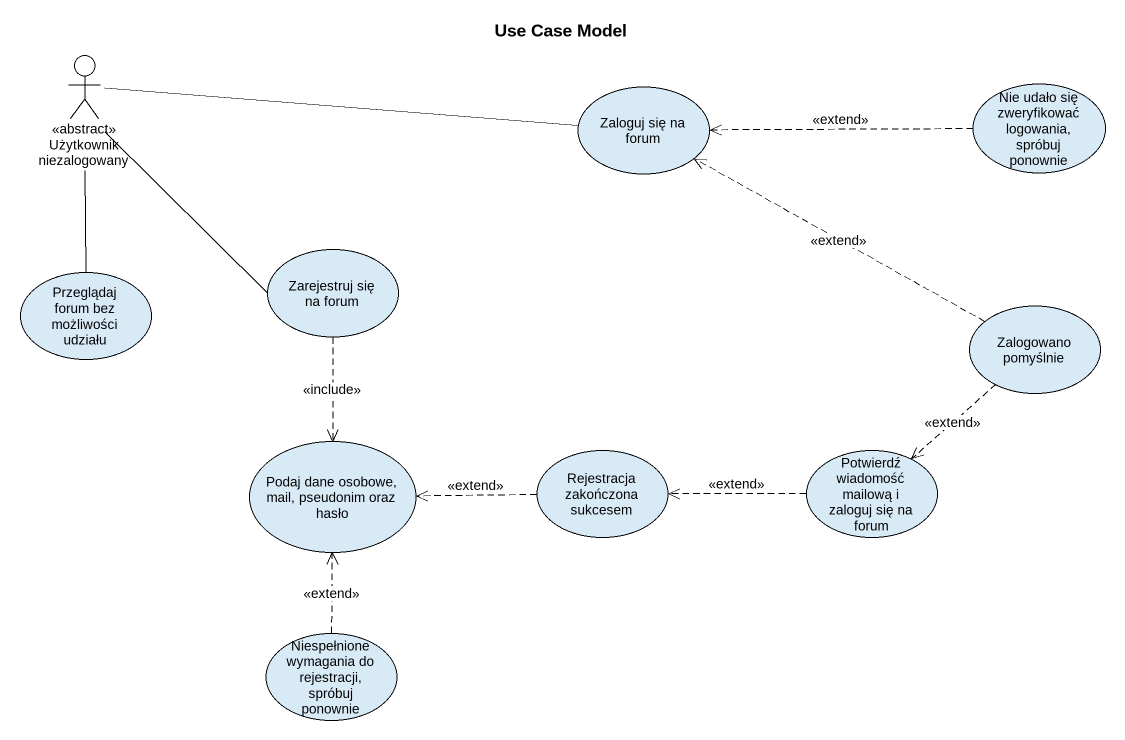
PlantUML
@startuml
title Use Case Model
actor "Użytkownik niezalogowany" as Użytkownik_niezalogowany <<abstract>>
usecase "Zaloguj się na forum" as Zaloguj_się_na_forum
usecase "Nie udało się zweryfikować logowania, spróbuj ponownie" as Nie_udało_się_zweryfikować
usecase "Przeglądaj forum bez możliwości udziału" as Przeglądaj_forum_bez
usecase "Zarejestruj się na forum" as Zarejestruj_się_na_forum
usecase "Zalogowano pomyślnie" as Zalogowano_pomyślnie
usecase "Podaj dane osobowe, mail, pseudonim oraz hasło" as Podaj_dane_osobowe_mail
usecase "Rejestracja zakończona sukcesem" as Rejestracja_zakończona
usecase "Potwierdź wiadomość mailową i zaloguj się na forum" as Potwierdź_wiadomość_mailową
usecase "Niespełnione wymagania do rejestracji, spróbuj ponownie" as Niespełnione_wymagania_do
Użytkownik_niezalogowany -right- Zaloguj_się_na_forum
Użytkownik_niezalogowany -- Przeglądaj_forum_bez
Użytkownik_niezalogowany -- Zarejestruj_się_na_forum
Nie_udało_się_zweryfikować .left.> Zaloguj_się_na_forum : <<extend>>
Zarejestruj_się_na_forum ..> Podaj_dane_osobowe_mail : <<include>>
Zalogowano_pomyślnie .left.> Zaloguj_się_na_forum : <<extend>>
Zalogowano_pomyślnie ..> Potwierdź_wiadomość_mailową : <<extend>>
Rejestracja_zakończona .left.> Podaj_dane_osobowe_mail : <<extend>>
Potwierdź_wiadomość_mailową .left.> Rejestracja_zakończona : <<extend>>
Niespełnione_wymagania_do .up.> Podaj_dane_osobowe_mail : <<extend>>
@enduml
